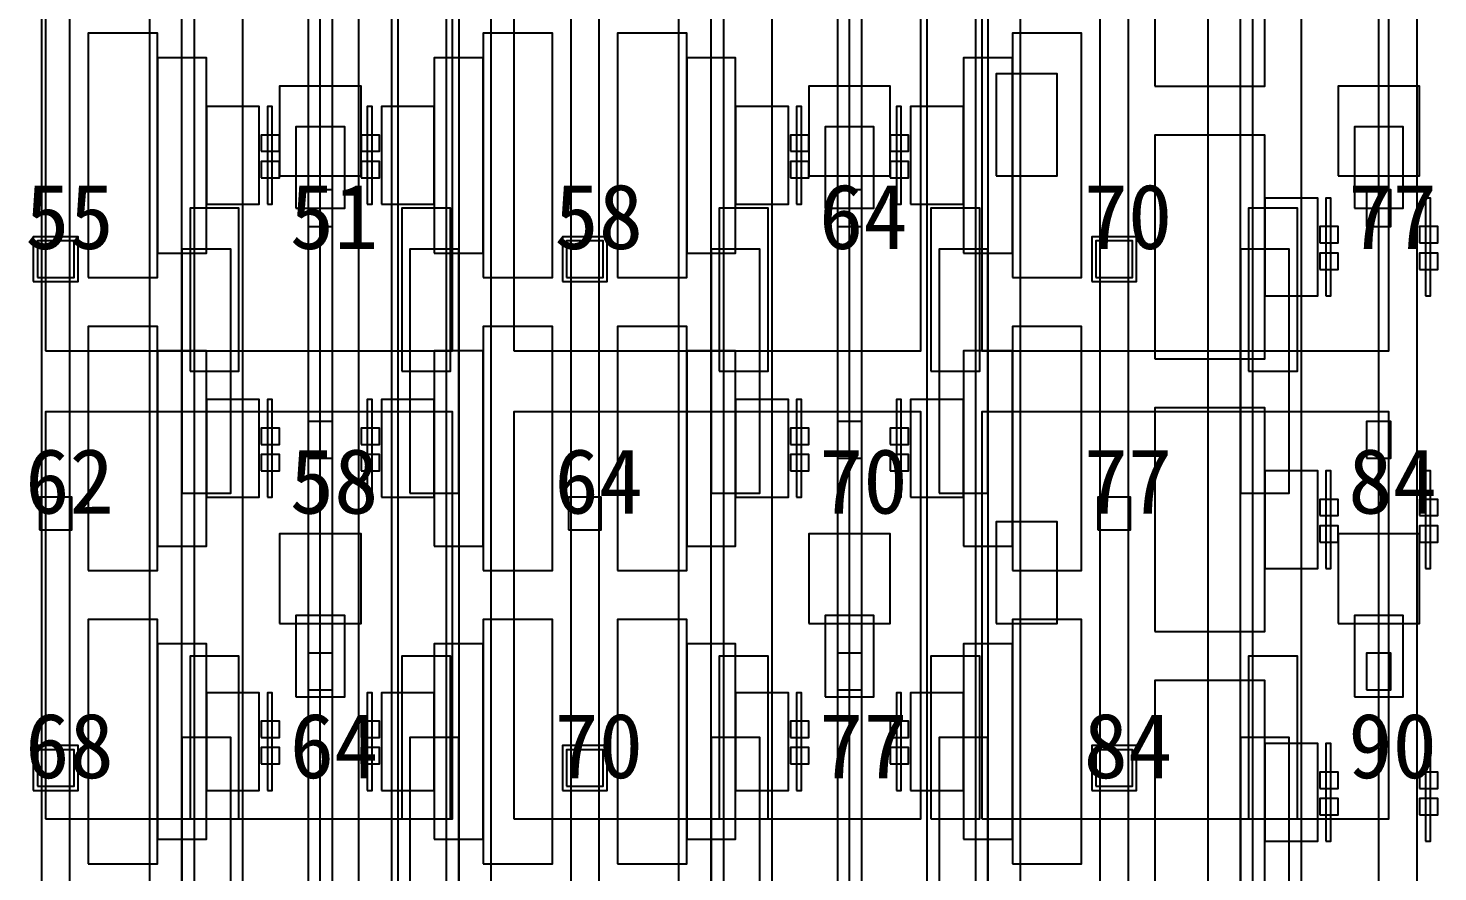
# Model space of a CAD drawing. Header units: metres. Extents: x -1640 to 1560, y -268 to 2338.
# Drawn here: x 171.07 to 205.7, y 1409.7 to 1430.42 of the extents above; entities that cross this region are included whole.
import ezdxf

# ---------------------------------------------------------------- set-up
doc = ezdxf.new("R2010")
doc.units = ezdxf.units.M
for name, color, linetype in [('1F_CHL', 4, 'Continuous'), ('1F_PUMP', 2, 'Continuous'), ('1F_SCR', 3, 'Continuous'), ('1F_STRUCT_COLUMN', 8, 'Continuous'), ('2F_CSF_LATERAL_RACK_CONCEPT', 9, 'Continuous'), ('2F_RFG', 5, 'Continuous'), ('2F_STRUCT_COLUMN', 8, 'Continuous'), ('2F_VMB', 6, 'Continuous'), ('3F_CLEANROOM_OVERHEAD_PIPE_DUCT_CONCEPT', 9, 'Continuous'), ('3F_CMP', 5, 'Continuous'), ('3F_EHS_EGRESS_DIST_M', 2, 'Continuous'), ('3F_ETCH', 2, 'Continuous'), ('3F_FOUP', 5, 'Continuous'), ('3F_OHT', 9, 'Continuous'), ('3F_OHTV', 1, 'Continuous'), ('3F_STRUCT_COLUMN', 8, 'Continuous'), ('3F_TBAR', 6, 'Continuous'), ('4F_FFU', 1, 'Continuous'), ('4F_STRUCT_PLENUM_TRUSS_CONCEPT', 9, 'Continuous'), ('5F_CHL', 4, 'Continuous'), ('5F_PUMP', 2, 'Continuous'), ('5F_SCR', 3, 'Continuous'), ('5F_STRUCT_COLUMN', 8, 'Continuous'), ('6F_CSF_LATERAL_RACK_CONCEPT', 9, 'Continuous'), ('6F_RFG', 5, 'Continuous'), ('6F_STRUCT_COLUMN', 8, 'Continuous'), ('6F_VMB', 6, 'Continuous'), ('7F_CLEANROOM_OVERHEAD_PIPE_DUCT_CONCEPT', 9, 'Continuous'), ('7F_CMP', 5, 'Continuous'), ('7F_EHS_EGRESS_DIST_M', 2, 'Continuous'), ('7F_ETCH', 2, 'Continuous'), ('7F_FOUP', 5, 'Continuous'), ('7F_OHT', 9, 'Continuous'), ('7F_OHTV', 1, 'Continuous'), ('7F_STRUCT_COLUMN', 8, 'Continuous'), ('7F_TBAR', 6, 'Continuous'), ('8F_FFU', 1, 'Continuous'), ('8F_STRUCT_PLENUM_TRUSS_CONCEPT', 9, 'Continuous'), ('EHS_TREATED_EXHAUST', 30, 'Continuous'), ('UTIL_PCW.R_CONCEPT', 1, 'Continuous'), ('UTIL_PCW.S_CONCEPT', 6, 'Continuous')]:
    doc.layers.add(name, color=color, linetype=linetype)

msp = doc.modelspace()

# ---------------------------------------------------------------- linework, layer by layer
at = {"layer": '1F_CHL'}
for points in [[(194.85, 1426.8), (196.35, 1426.8), (196.35, 1429.3), (194.85, 1429.3)], [(194.85, 1415.8), (196.35, 1415.8), (196.35, 1418.3), (194.85, 1418.3)]]:
    msp.add_lwpolyline(points, close=True, dxfattribs=at)
at = {"layer": '1F_PUMP'}
for points in [[(175.05, 1422), (176.25, 1422), (176.25, 1426), (175.05, 1426)], [(180.25, 1422), (181.45, 1422), (181.45, 1426), (180.25, 1426)], [(188.05, 1422), (189.25, 1422), (189.25, 1426), (188.05, 1426)], [(193.25, 1422), (194.45, 1422), (194.45, 1426), (193.25, 1426)], [(201.05, 1422), (202.25, 1422), (202.25, 1426), (201.05, 1426)], [(175.05, 1411), (176.25, 1411), (176.25, 1415), (175.05, 1415)], [(180.25, 1411), (181.45, 1411), (181.45, 1415), (180.25, 1415)], [(188.05, 1411), (189.25, 1411), (189.25, 1415), (188.05, 1415)], [(193.25, 1411), (194.45, 1411), (194.45, 1415), (193.25, 1415)], [(201.05, 1411), (202.25, 1411), (202.25, 1415), (201.05, 1415)]]:
    msp.add_lwpolyline(points, close=True, dxfattribs=at)
at = {"layer": '1F_SCR'}
for points in [[(177.25, 1426.8), (179.25, 1426.8), (179.25, 1429), (177.25, 1429)], [(190.25, 1426.8), (192.25, 1426.8), (192.25, 1429), (190.25, 1429)], [(203.25, 1426.8), (205.25, 1426.8), (205.25, 1429), (203.25, 1429)], [(177.25, 1415.8), (179.25, 1415.8), (179.25, 1418), (177.25, 1418)], [(190.25, 1415.8), (192.25, 1415.8), (192.25, 1418), (190.25, 1418)], [(203.25, 1415.8), (205.25, 1415.8), (205.25, 1418), (203.25, 1418)]]:
    msp.add_lwpolyline(points, close=True, dxfattribs=at)
at = {"layer": '1F_STRUCT_COLUMN'}
for points in [[(171.2, 1424.2), (172.3, 1424.2), (172.3, 1425.3), (171.2, 1425.3)], [(184.2, 1424.2), (185.3, 1424.2), (185.3, 1425.3), (184.2, 1425.3)], [(197.2, 1424.2), (198.3, 1424.2), (198.3, 1425.3), (197.2, 1425.3)], [(171.2, 1411.7), (172.3, 1411.7), (172.3, 1412.8), (171.2, 1412.8)], [(184.2, 1411.7), (185.3, 1411.7), (185.3, 1412.8), (184.2, 1412.8)], [(197.2, 1411.7), (198.3, 1411.7), (198.3, 1412.8), (197.2, 1412.8)]]:
    msp.add_lwpolyline(points, close=True, dxfattribs=at)
at = {"layer": '2F_CSF_LATERAL_RACK_CONCEPT'}
for points in [[(174.05, 1310), (174.85, 1310), (174.85, 1460), (174.05, 1460)], [(181.65, 1310), (182.45, 1310), (182.45, 1460), (181.65, 1460)], [(187.05, 1310), (187.85, 1310), (187.85, 1460), (187.05, 1460)], [(194.65, 1310), (195.45, 1310), (195.45, 1460), (194.65, 1460)], [(200.05, 1310), (200.85, 1310), (200.85, 1460), (200.05, 1460)]]:
    msp.add_lwpolyline(points, close=True, dxfattribs=at)
at = {"layer": '2F_RFG'}
for points in [[(174.85, 1419), (176.05, 1419), (176.05, 1425), (174.85, 1425)], [(180.45, 1419), (181.65, 1419), (181.65, 1425), (180.45, 1425)], [(187.85, 1419), (189.05, 1419), (189.05, 1425), (187.85, 1425)], [(193.45, 1419), (194.65, 1419), (194.65, 1425), (193.45, 1425)], [(200.85, 1419), (202.05, 1419), (202.05, 1425), (200.85, 1425)], [(174.85, 1407), (176.05, 1407), (176.05, 1413), (174.85, 1413)], [(180.45, 1407), (181.65, 1407), (181.65, 1413), (180.45, 1413)], [(187.85, 1407), (189.05, 1407), (189.05, 1413), (187.85, 1413)], [(193.45, 1407), (194.65, 1407), (194.65, 1413), (193.45, 1413)], [(200.85, 1407), (202.05, 1407), (202.05, 1413), (200.85, 1413)]]:
    msp.add_lwpolyline(points, close=True, dxfattribs=at)
at = {"layer": '2F_STRUCT_COLUMN'}
for points in [[(171.3, 1424.3), (172.2, 1424.3), (172.2, 1425.2), (171.3, 1425.2)], [(184.3, 1424.3), (185.2, 1424.3), (185.2, 1425.2), (184.3, 1425.2)], [(197.3, 1424.3), (198.2, 1424.3), (198.2, 1425.2), (197.3, 1425.2)], [(171.3, 1411.8), (172.2, 1411.8), (172.2, 1412.7), (171.3, 1412.7)], [(184.3, 1411.8), (185.2, 1411.8), (185.2, 1412.7), (184.3, 1412.7)], [(197.3, 1411.8), (198.2, 1411.8), (198.2, 1412.7), (197.3, 1412.7)]]:
    msp.add_lwpolyline(points, close=True, dxfattribs=at)
at = {"layer": '2F_VMB'}
for points in [[(177.65, 1426), (178.85, 1426), (178.85, 1428), (177.65, 1428)], [(190.65, 1426), (191.85, 1426), (191.85, 1428), (190.65, 1428)], [(203.65, 1426), (204.85, 1426), (204.85, 1428), (203.65, 1428)], [(177.65, 1414), (178.85, 1414), (178.85, 1416), (177.65, 1416)], [(190.65, 1414), (191.85, 1414), (191.85, 1416), (190.65, 1416)], [(203.65, 1414), (204.85, 1414), (204.85, 1416), (203.65, 1416)]]:
    msp.add_lwpolyline(points, close=True, dxfattribs=at)
at = {"layer": '3F_CLEANROOM_OVERHEAD_PIPE_DUCT_CONCEPT'}
for points in [[(175.15, 1309), (176.35, 1309), (176.35, 1461), (175.15, 1461)], [(180.15, 1309), (181.35, 1309), (181.35, 1461), (180.15, 1461)], [(188.15, 1309), (189.35, 1309), (189.35, 1461), (188.15, 1461)], [(193.15, 1309), (194.35, 1309), (194.35, 1461), (193.15, 1461)], [(201.15, 1309), (202.35, 1309), (202.35, 1461), (201.15, 1461)]]:
    msp.add_lwpolyline(points, close=True, dxfattribs=at)
at = {"layer": '3F_CMP'}
for points in [[(198.75, 1429), (201.45, 1429), (201.45, 1434.5), (198.75, 1434.5)], [(198.75, 1422.3), (201.45, 1422.3), (201.45, 1427.8), (198.75, 1427.8)], [(201.45, 1423.85), (202.75, 1423.85), (202.75, 1426.25), (201.45, 1426.25)], [(198.75, 1415.6), (201.45, 1415.6), (201.45, 1421.1), (198.75, 1421.1)], [(201.45, 1417.15), (202.75, 1417.15), (202.75, 1419.55), (201.45, 1419.55)], [(198.75, 1408.9), (201.45, 1408.9), (201.45, 1414.4), (198.75, 1414.4)], [(201.45, 1410.45), (202.75, 1410.45), (202.75, 1412.85), (201.45, 1412.85)]]:
    msp.add_lwpolyline(points, close=True, dxfattribs=at)
at = {"layer": '3F_ETCH'}
for points in [[(172.55, 1424.3), (174.25, 1424.3), (174.25, 1430.3), (172.55, 1430.3)], [(182.25, 1424.3), (183.95, 1424.3), (183.95, 1430.3), (182.25, 1430.3)], [(185.55, 1424.3), (187.25, 1424.3), (187.25, 1430.3), (185.55, 1430.3)], [(195.25, 1424.3), (196.95, 1424.3), (196.95, 1430.3), (195.25, 1430.3)], [(174.25, 1424.9), (175.45, 1424.9), (175.45, 1429.7), (174.25, 1429.7)], [(181.05, 1424.9), (182.25, 1424.9), (182.25, 1429.7), (181.05, 1429.7)], [(187.25, 1424.9), (188.45, 1424.9), (188.45, 1429.7), (187.25, 1429.7)], [(194.05, 1424.9), (195.25, 1424.9), (195.25, 1429.7), (194.05, 1429.7)], [(175.45, 1426.1), (176.75, 1426.1), (176.75, 1428.5), (175.45, 1428.5)], [(179.75, 1426.1), (181.05, 1426.1), (181.05, 1428.5), (179.75, 1428.5)], [(188.45, 1426.1), (189.75, 1426.1), (189.75, 1428.5), (188.45, 1428.5)], [(192.75, 1426.1), (194.05, 1426.1), (194.05, 1428.5), (192.75, 1428.5)], [(172.55, 1417.1), (174.25, 1417.1), (174.25, 1423.1), (172.55, 1423.1)], [(182.25, 1417.1), (183.95, 1417.1), (183.95, 1423.1), (182.25, 1423.1)], [(185.55, 1417.1), (187.25, 1417.1), (187.25, 1423.1), (185.55, 1423.1)], [(195.25, 1417.1), (196.95, 1417.1), (196.95, 1423.1), (195.25, 1423.1)], [(174.25, 1417.7), (175.45, 1417.7), (175.45, 1422.5), (174.25, 1422.5)], [(181.05, 1417.7), (182.25, 1417.7), (182.25, 1422.5), (181.05, 1422.5)], [(187.25, 1417.7), (188.45, 1417.7), (188.45, 1422.5), (187.25, 1422.5)], [(194.05, 1417.7), (195.25, 1417.7), (195.25, 1422.5), (194.05, 1422.5)], [(175.45, 1418.9), (176.75, 1418.9), (176.75, 1421.3), (175.45, 1421.3)], [(179.75, 1418.9), (181.05, 1418.9), (181.05, 1421.3), (179.75, 1421.3)], [(188.45, 1418.9), (189.75, 1418.9), (189.75, 1421.3), (188.45, 1421.3)], [(192.75, 1418.9), (194.05, 1418.9), (194.05, 1421.3), (192.75, 1421.3)], [(172.55, 1409.9), (174.25, 1409.9), (174.25, 1415.9), (172.55, 1415.9)], [(182.25, 1409.9), (183.95, 1409.9), (183.95, 1415.9), (182.25, 1415.9)], [(185.55, 1409.9), (187.25, 1409.9), (187.25, 1415.9), (185.55, 1415.9)], [(195.25, 1409.9), (196.95, 1409.9), (196.95, 1415.9), (195.25, 1415.9)], [(174.25, 1410.5), (175.45, 1410.5), (175.45, 1415.3), (174.25, 1415.3)], [(181.05, 1410.5), (182.25, 1410.5), (182.25, 1415.3), (181.05, 1415.3)], [(187.25, 1410.5), (188.45, 1410.5), (188.45, 1415.3), (187.25, 1415.3)], [(194.05, 1410.5), (195.25, 1410.5), (195.25, 1415.3), (194.05, 1415.3)], [(175.45, 1411.7), (176.75, 1411.7), (176.75, 1414.1), (175.45, 1414.1)], [(179.75, 1411.7), (181.05, 1411.7), (181.05, 1414.1), (179.75, 1414.1)], [(188.45, 1411.7), (189.75, 1411.7), (189.75, 1414.1), (188.45, 1414.1)], [(192.75, 1411.7), (194.05, 1411.7), (194.05, 1414.1), (192.75, 1414.1)]]:
    msp.add_lwpolyline(points, close=True, dxfattribs=at)
at = {"layer": '3F_FOUP'}
for points in [[(176.8, 1427.4), (177.25, 1427.4), (177.25, 1427.8), (176.8, 1427.8)], [(179.25, 1427.4), (179.7, 1427.4), (179.7, 1427.8), (179.25, 1427.8)], [(189.8, 1427.4), (190.25, 1427.4), (190.25, 1427.8), (189.8, 1427.8)], [(192.25, 1427.4), (192.7, 1427.4), (192.7, 1427.8), (192.25, 1427.8)], [(176.8, 1426.75), (177.25, 1426.75), (177.25, 1427.15), (176.8, 1427.15)], [(179.25, 1426.75), (179.7, 1426.75), (179.7, 1427.15), (179.25, 1427.15)], [(189.8, 1426.75), (190.25, 1426.75), (190.25, 1427.15), (189.8, 1427.15)], [(192.25, 1426.75), (192.7, 1426.75), (192.7, 1427.15), (192.25, 1427.15)], [(202.8, 1425.15), (203.25, 1425.15), (203.25, 1425.55), (202.8, 1425.55)], [(205.25, 1425.15), (205.7, 1425.15), (205.7, 1425.55), (205.25, 1425.55)], [(202.8, 1424.5), (203.25, 1424.5), (203.25, 1424.9), (202.8, 1424.9)], [(205.25, 1424.5), (205.7, 1424.5), (205.7, 1424.9), (205.25, 1424.9)], [(176.8, 1420.2), (177.25, 1420.2), (177.25, 1420.6), (176.8, 1420.6)], [(179.25, 1420.2), (179.7, 1420.2), (179.7, 1420.6), (179.25, 1420.6)], [(189.8, 1420.2), (190.25, 1420.2), (190.25, 1420.6), (189.8, 1420.6)], [(192.25, 1420.2), (192.7, 1420.2), (192.7, 1420.6), (192.25, 1420.6)], [(176.8, 1419.55), (177.25, 1419.55), (177.25, 1419.95), (176.8, 1419.95)], [(179.25, 1419.55), (179.7, 1419.55), (179.7, 1419.95), (179.25, 1419.95)], [(189.8, 1419.55), (190.25, 1419.55), (190.25, 1419.95), (189.8, 1419.95)], [(192.25, 1419.55), (192.7, 1419.55), (192.7, 1419.95), (192.25, 1419.95)], [(202.8, 1418.45), (203.25, 1418.45), (203.25, 1418.85), (202.8, 1418.85)], [(205.25, 1418.45), (205.7, 1418.45), (205.7, 1418.85), (205.25, 1418.85)], [(202.8, 1417.8), (203.25, 1417.8), (203.25, 1418.2), (202.8, 1418.2)], [(205.25, 1417.8), (205.7, 1417.8), (205.7, 1418.2), (205.25, 1418.2)], [(176.8, 1413), (177.25, 1413), (177.25, 1413.4), (176.8, 1413.4)], [(179.25, 1413), (179.7, 1413), (179.7, 1413.4), (179.25, 1413.4)], [(189.8, 1413), (190.25, 1413), (190.25, 1413.4), (189.8, 1413.4)], [(192.25, 1413), (192.7, 1413), (192.7, 1413.4), (192.25, 1413.4)], [(176.8, 1412.35), (177.25, 1412.35), (177.25, 1412.75), (176.8, 1412.75)], [(179.25, 1412.35), (179.7, 1412.35), (179.7, 1412.75), (179.25, 1412.75)], [(189.8, 1412.35), (190.25, 1412.35), (190.25, 1412.75), (189.8, 1412.75)], [(192.25, 1412.35), (192.7, 1412.35), (192.7, 1412.75), (192.25, 1412.75)], [(202.8, 1411.75), (203.25, 1411.75), (203.25, 1412.15), (202.8, 1412.15)], [(205.25, 1411.75), (205.7, 1411.75), (205.7, 1412.15), (205.25, 1412.15)], [(202.8, 1411.1), (203.25, 1411.1), (203.25, 1411.5), (202.8, 1411.5)], [(205.25, 1411.1), (205.7, 1411.1), (205.7, 1411.5), (205.25, 1411.5)]]:
    msp.add_lwpolyline(points, close=True, dxfattribs=at)
at = {"layer": '3F_OHT'}
for p, q in [((178.25, 1389), (178.25, 1461)), ((191.25, 1389), (191.25, 1461)), ((204.25, 1389), (204.25, 1461))]:
    msp.add_line(p, q, dxfattribs=at)
at = {"layer": '3F_OHTV'}
for points in [[(177.95, 1425.55), (178.55, 1425.55), (178.55, 1426.45), (177.95, 1426.45)], [(190.95, 1425.55), (191.55, 1425.55), (191.55, 1426.45), (190.95, 1426.45)], [(203.95, 1425.55), (204.55, 1425.55), (204.55, 1426.45), (203.95, 1426.45)], [(177.95, 1419.86), (178.55, 1419.86), (178.55, 1420.76), (177.95, 1420.76)], [(190.95, 1419.86), (191.55, 1419.86), (191.55, 1420.76), (190.95, 1420.76)], [(203.95, 1419.86), (204.55, 1419.86), (204.55, 1420.76), (203.95, 1420.76)], [(177.95, 1414.17), (178.55, 1414.17), (178.55, 1415.07), (177.95, 1415.07)], [(190.95, 1414.17), (191.55, 1414.17), (191.55, 1415.07), (190.95, 1415.07)], [(203.95, 1414.17), (204.55, 1414.17), (204.55, 1415.07), (203.95, 1415.07)]]:
    msp.add_lwpolyline(points, close=True, dxfattribs=at)
at = {"layer": '3F_STRUCT_COLUMN'}
for points in [[(171.35, 1418.1), (172.15, 1418.1), (172.15, 1418.9), (171.35, 1418.9)], [(184.35, 1418.1), (185.15, 1418.1), (185.15, 1418.9), (184.35, 1418.9)], [(197.35, 1418.1), (198.15, 1418.1), (198.15, 1418.9), (197.35, 1418.9)]]:
    msp.add_lwpolyline(points, close=True, dxfattribs=at)
at = {"layer": '3F_TBAR'}
for points in [[(176.95, 1426.1), (177.07, 1426.1), (177.07, 1428.5), (176.95, 1428.5)], [(179.4, 1426.1), (179.52, 1426.1), (179.52, 1428.5), (179.4, 1428.5)], [(189.95, 1426.1), (190.07, 1426.1), (190.07, 1428.5), (189.95, 1428.5)], [(192.4, 1426.1), (192.52, 1426.1), (192.52, 1428.5), (192.4, 1428.5)], [(202.95, 1423.85), (203.07, 1423.85), (203.07, 1426.25), (202.95, 1426.25)], [(205.4, 1423.85), (205.52, 1423.85), (205.52, 1426.25), (205.4, 1426.25)], [(176.95, 1418.9), (177.07, 1418.9), (177.07, 1421.3), (176.95, 1421.3)], [(179.4, 1418.9), (179.52, 1418.9), (179.52, 1421.3), (179.4, 1421.3)], [(189.95, 1418.9), (190.07, 1418.9), (190.07, 1421.3), (189.95, 1421.3)], [(192.4, 1418.9), (192.52, 1418.9), (192.52, 1421.3), (192.4, 1421.3)], [(202.95, 1417.15), (203.07, 1417.15), (203.07, 1419.55), (202.95, 1419.55)], [(205.4, 1417.15), (205.52, 1417.15), (205.52, 1419.55), (205.4, 1419.55)], [(176.95, 1411.7), (177.07, 1411.7), (177.07, 1414.1), (176.95, 1414.1)], [(179.4, 1411.7), (179.52, 1411.7), (179.52, 1414.1), (179.4, 1414.1)], [(189.95, 1411.7), (190.07, 1411.7), (190.07, 1414.1), (189.95, 1414.1)], [(192.4, 1411.7), (192.52, 1411.7), (192.52, 1414.1), (192.4, 1414.1)], [(202.95, 1410.45), (203.07, 1410.45), (203.07, 1412.85), (202.95, 1412.85)], [(205.4, 1410.45), (205.52, 1410.45), (205.52, 1412.85), (205.4, 1412.85)]]:
    msp.add_lwpolyline(points, close=True, dxfattribs=at)
at = {"layer": '4F_FFU'}
for points in [[(171.5, 1422.5), (181.5, 1422.5), (181.5, 1432.5), (171.5, 1432.5)], [(183, 1422.5), (193, 1422.5), (193, 1432.5), (183, 1432.5)], [(194.5, 1422.5), (204.5, 1422.5), (204.5, 1432.5), (194.5, 1432.5)], [(171.5, 1411), (181.5, 1411), (181.5, 1421), (171.5, 1421)], [(183, 1411), (193, 1411), (193, 1421), (183, 1421)], [(194.5, 1411), (204.5, 1411), (204.5, 1421), (194.5, 1421)]]:
    msp.add_lwpolyline(points, close=True, dxfattribs=at)
at = {"layer": '4F_STRUCT_PLENUM_TRUSS_CONCEPT'}
for points in [[(171.4, 1306), (172.1, 1306), (172.1, 1464), (171.4, 1464)], [(184.4, 1306), (185.1, 1306), (185.1, 1464), (184.4, 1464)], [(197.4, 1306), (198.1, 1306), (198.1, 1464), (197.4, 1464)]]:
    msp.add_lwpolyline(points, close=True, dxfattribs=at)
at = {"layer": '5F_CHL'}
for points in [[(194.85, 1426.8), (196.35, 1426.8), (196.35, 1429.3), (194.85, 1429.3)], [(194.85, 1415.8), (196.35, 1415.8), (196.35, 1418.3), (194.85, 1418.3)]]:
    msp.add_lwpolyline(points, close=True, dxfattribs=at)
at = {"layer": '5F_PUMP'}
for points in [[(175.05, 1422), (176.25, 1422), (176.25, 1426), (175.05, 1426)], [(180.25, 1422), (181.45, 1422), (181.45, 1426), (180.25, 1426)], [(188.05, 1422), (189.25, 1422), (189.25, 1426), (188.05, 1426)], [(193.25, 1422), (194.45, 1422), (194.45, 1426), (193.25, 1426)], [(201.05, 1422), (202.25, 1422), (202.25, 1426), (201.05, 1426)], [(175.05, 1411), (176.25, 1411), (176.25, 1415), (175.05, 1415)], [(180.25, 1411), (181.45, 1411), (181.45, 1415), (180.25, 1415)], [(188.05, 1411), (189.25, 1411), (189.25, 1415), (188.05, 1415)], [(193.25, 1411), (194.45, 1411), (194.45, 1415), (193.25, 1415)], [(201.05, 1411), (202.25, 1411), (202.25, 1415), (201.05, 1415)]]:
    msp.add_lwpolyline(points, close=True, dxfattribs=at)
at = {"layer": '5F_SCR'}
for points in [[(177.25, 1426.8), (179.25, 1426.8), (179.25, 1429), (177.25, 1429)], [(190.25, 1426.8), (192.25, 1426.8), (192.25, 1429), (190.25, 1429)], [(203.25, 1426.8), (205.25, 1426.8), (205.25, 1429), (203.25, 1429)], [(177.25, 1415.8), (179.25, 1415.8), (179.25, 1418), (177.25, 1418)], [(190.25, 1415.8), (192.25, 1415.8), (192.25, 1418), (190.25, 1418)], [(203.25, 1415.8), (205.25, 1415.8), (205.25, 1418), (203.25, 1418)]]:
    msp.add_lwpolyline(points, close=True, dxfattribs=at)
at = {"layer": '5F_STRUCT_COLUMN'}
for points in [[(171.2, 1424.2), (172.3, 1424.2), (172.3, 1425.3), (171.2, 1425.3)], [(184.2, 1424.2), (185.3, 1424.2), (185.3, 1425.3), (184.2, 1425.3)], [(197.2, 1424.2), (198.3, 1424.2), (198.3, 1425.3), (197.2, 1425.3)], [(171.2, 1411.7), (172.3, 1411.7), (172.3, 1412.8), (171.2, 1412.8)], [(184.2, 1411.7), (185.3, 1411.7), (185.3, 1412.8), (184.2, 1412.8)], [(197.2, 1411.7), (198.3, 1411.7), (198.3, 1412.8), (197.2, 1412.8)]]:
    msp.add_lwpolyline(points, close=True, dxfattribs=at)
at = {"layer": '6F_CSF_LATERAL_RACK_CONCEPT'}
for points in [[(174.05, 1310), (174.85, 1310), (174.85, 1460), (174.05, 1460)], [(181.65, 1310), (182.45, 1310), (182.45, 1460), (181.65, 1460)], [(187.05, 1310), (187.85, 1310), (187.85, 1460), (187.05, 1460)], [(194.65, 1310), (195.45, 1310), (195.45, 1460), (194.65, 1460)], [(200.05, 1310), (200.85, 1310), (200.85, 1460), (200.05, 1460)]]:
    msp.add_lwpolyline(points, close=True, dxfattribs=at)
at = {"layer": '6F_RFG'}
for points in [[(174.85, 1419), (176.05, 1419), (176.05, 1425), (174.85, 1425)], [(180.45, 1419), (181.65, 1419), (181.65, 1425), (180.45, 1425)], [(187.85, 1419), (189.05, 1419), (189.05, 1425), (187.85, 1425)], [(193.45, 1419), (194.65, 1419), (194.65, 1425), (193.45, 1425)], [(200.85, 1419), (202.05, 1419), (202.05, 1425), (200.85, 1425)], [(174.85, 1407), (176.05, 1407), (176.05, 1413), (174.85, 1413)], [(180.45, 1407), (181.65, 1407), (181.65, 1413), (180.45, 1413)], [(187.85, 1407), (189.05, 1407), (189.05, 1413), (187.85, 1413)], [(193.45, 1407), (194.65, 1407), (194.65, 1413), (193.45, 1413)], [(200.85, 1407), (202.05, 1407), (202.05, 1413), (200.85, 1413)]]:
    msp.add_lwpolyline(points, close=True, dxfattribs=at)
at = {"layer": '6F_STRUCT_COLUMN'}
for points in [[(171.3, 1424.3), (172.2, 1424.3), (172.2, 1425.2), (171.3, 1425.2)], [(184.3, 1424.3), (185.2, 1424.3), (185.2, 1425.2), (184.3, 1425.2)], [(197.3, 1424.3), (198.2, 1424.3), (198.2, 1425.2), (197.3, 1425.2)], [(171.3, 1411.8), (172.2, 1411.8), (172.2, 1412.7), (171.3, 1412.7)], [(184.3, 1411.8), (185.2, 1411.8), (185.2, 1412.7), (184.3, 1412.7)], [(197.3, 1411.8), (198.2, 1411.8), (198.2, 1412.7), (197.3, 1412.7)]]:
    msp.add_lwpolyline(points, close=True, dxfattribs=at)
at = {"layer": '6F_VMB'}
for points in [[(177.65, 1426), (178.85, 1426), (178.85, 1428), (177.65, 1428)], [(190.65, 1426), (191.85, 1426), (191.85, 1428), (190.65, 1428)], [(203.65, 1426), (204.85, 1426), (204.85, 1428), (203.65, 1428)], [(177.65, 1414), (178.85, 1414), (178.85, 1416), (177.65, 1416)], [(190.65, 1414), (191.85, 1414), (191.85, 1416), (190.65, 1416)], [(203.65, 1414), (204.85, 1414), (204.85, 1416), (203.65, 1416)]]:
    msp.add_lwpolyline(points, close=True, dxfattribs=at)
at = {"layer": '7F_CLEANROOM_OVERHEAD_PIPE_DUCT_CONCEPT'}
for points in [[(175.15, 1309), (176.35, 1309), (176.35, 1461), (175.15, 1461)], [(180.15, 1309), (181.35, 1309), (181.35, 1461), (180.15, 1461)], [(188.15, 1309), (189.35, 1309), (189.35, 1461), (188.15, 1461)], [(193.15, 1309), (194.35, 1309), (194.35, 1461), (193.15, 1461)], [(201.15, 1309), (202.35, 1309), (202.35, 1461), (201.15, 1461)]]:
    msp.add_lwpolyline(points, close=True, dxfattribs=at)
at = {"layer": '7F_CMP'}
for points in [[(198.75, 1429), (201.45, 1429), (201.45, 1434.5), (198.75, 1434.5)], [(198.75, 1422.3), (201.45, 1422.3), (201.45, 1427.8), (198.75, 1427.8)], [(201.45, 1423.85), (202.75, 1423.85), (202.75, 1426.25), (201.45, 1426.25)], [(198.75, 1415.6), (201.45, 1415.6), (201.45, 1421.1), (198.75, 1421.1)], [(201.45, 1417.15), (202.75, 1417.15), (202.75, 1419.55), (201.45, 1419.55)], [(198.75, 1408.9), (201.45, 1408.9), (201.45, 1414.4), (198.75, 1414.4)], [(201.45, 1410.45), (202.75, 1410.45), (202.75, 1412.85), (201.45, 1412.85)]]:
    msp.add_lwpolyline(points, close=True, dxfattribs=at)
at = {"layer": '7F_ETCH'}
for points in [[(172.55, 1424.3), (174.25, 1424.3), (174.25, 1430.3), (172.55, 1430.3)], [(182.25, 1424.3), (183.95, 1424.3), (183.95, 1430.3), (182.25, 1430.3)], [(185.55, 1424.3), (187.25, 1424.3), (187.25, 1430.3), (185.55, 1430.3)], [(195.25, 1424.3), (196.95, 1424.3), (196.95, 1430.3), (195.25, 1430.3)], [(174.25, 1424.9), (175.45, 1424.9), (175.45, 1429.7), (174.25, 1429.7)], [(181.05, 1424.9), (182.25, 1424.9), (182.25, 1429.7), (181.05, 1429.7)], [(187.25, 1424.9), (188.45, 1424.9), (188.45, 1429.7), (187.25, 1429.7)], [(194.05, 1424.9), (195.25, 1424.9), (195.25, 1429.7), (194.05, 1429.7)], [(175.45, 1426.1), (176.75, 1426.1), (176.75, 1428.5), (175.45, 1428.5)], [(179.75, 1426.1), (181.05, 1426.1), (181.05, 1428.5), (179.75, 1428.5)], [(188.45, 1426.1), (189.75, 1426.1), (189.75, 1428.5), (188.45, 1428.5)], [(192.75, 1426.1), (194.05, 1426.1), (194.05, 1428.5), (192.75, 1428.5)], [(172.55, 1417.1), (174.25, 1417.1), (174.25, 1423.1), (172.55, 1423.1)], [(182.25, 1417.1), (183.95, 1417.1), (183.95, 1423.1), (182.25, 1423.1)], [(185.55, 1417.1), (187.25, 1417.1), (187.25, 1423.1), (185.55, 1423.1)], [(195.25, 1417.1), (196.95, 1417.1), (196.95, 1423.1), (195.25, 1423.1)], [(174.25, 1417.7), (175.45, 1417.7), (175.45, 1422.5), (174.25, 1422.5)], [(181.05, 1417.7), (182.25, 1417.7), (182.25, 1422.5), (181.05, 1422.5)], [(187.25, 1417.7), (188.45, 1417.7), (188.45, 1422.5), (187.25, 1422.5)], [(194.05, 1417.7), (195.25, 1417.7), (195.25, 1422.5), (194.05, 1422.5)], [(175.45, 1418.9), (176.75, 1418.9), (176.75, 1421.3), (175.45, 1421.3)], [(179.75, 1418.9), (181.05, 1418.9), (181.05, 1421.3), (179.75, 1421.3)], [(188.45, 1418.9), (189.75, 1418.9), (189.75, 1421.3), (188.45, 1421.3)], [(192.75, 1418.9), (194.05, 1418.9), (194.05, 1421.3), (192.75, 1421.3)], [(172.55, 1409.9), (174.25, 1409.9), (174.25, 1415.9), (172.55, 1415.9)], [(182.25, 1409.9), (183.95, 1409.9), (183.95, 1415.9), (182.25, 1415.9)], [(185.55, 1409.9), (187.25, 1409.9), (187.25, 1415.9), (185.55, 1415.9)], [(195.25, 1409.9), (196.95, 1409.9), (196.95, 1415.9), (195.25, 1415.9)], [(174.25, 1410.5), (175.45, 1410.5), (175.45, 1415.3), (174.25, 1415.3)], [(181.05, 1410.5), (182.25, 1410.5), (182.25, 1415.3), (181.05, 1415.3)], [(187.25, 1410.5), (188.45, 1410.5), (188.45, 1415.3), (187.25, 1415.3)], [(194.05, 1410.5), (195.25, 1410.5), (195.25, 1415.3), (194.05, 1415.3)], [(175.45, 1411.7), (176.75, 1411.7), (176.75, 1414.1), (175.45, 1414.1)], [(179.75, 1411.7), (181.05, 1411.7), (181.05, 1414.1), (179.75, 1414.1)], [(188.45, 1411.7), (189.75, 1411.7), (189.75, 1414.1), (188.45, 1414.1)], [(192.75, 1411.7), (194.05, 1411.7), (194.05, 1414.1), (192.75, 1414.1)]]:
    msp.add_lwpolyline(points, close=True, dxfattribs=at)
at = {"layer": '7F_FOUP'}
for points in [[(176.8, 1427.4), (177.25, 1427.4), (177.25, 1427.8), (176.8, 1427.8)], [(179.25, 1427.4), (179.7, 1427.4), (179.7, 1427.8), (179.25, 1427.8)], [(189.8, 1427.4), (190.25, 1427.4), (190.25, 1427.8), (189.8, 1427.8)], [(192.25, 1427.4), (192.7, 1427.4), (192.7, 1427.8), (192.25, 1427.8)], [(176.8, 1426.75), (177.25, 1426.75), (177.25, 1427.15), (176.8, 1427.15)], [(179.25, 1426.75), (179.7, 1426.75), (179.7, 1427.15), (179.25, 1427.15)], [(189.8, 1426.75), (190.25, 1426.75), (190.25, 1427.15), (189.8, 1427.15)], [(192.25, 1426.75), (192.7, 1426.75), (192.7, 1427.15), (192.25, 1427.15)], [(202.8, 1425.15), (203.25, 1425.15), (203.25, 1425.55), (202.8, 1425.55)], [(205.25, 1425.15), (205.7, 1425.15), (205.7, 1425.55), (205.25, 1425.55)], [(202.8, 1424.5), (203.25, 1424.5), (203.25, 1424.9), (202.8, 1424.9)], [(205.25, 1424.5), (205.7, 1424.5), (205.7, 1424.9), (205.25, 1424.9)], [(176.8, 1420.2), (177.25, 1420.2), (177.25, 1420.6), (176.8, 1420.6)], [(179.25, 1420.2), (179.7, 1420.2), (179.7, 1420.6), (179.25, 1420.6)], [(189.8, 1420.2), (190.25, 1420.2), (190.25, 1420.6), (189.8, 1420.6)], [(192.25, 1420.2), (192.7, 1420.2), (192.7, 1420.6), (192.25, 1420.6)], [(176.8, 1419.55), (177.25, 1419.55), (177.25, 1419.95), (176.8, 1419.95)], [(179.25, 1419.55), (179.7, 1419.55), (179.7, 1419.95), (179.25, 1419.95)], [(189.8, 1419.55), (190.25, 1419.55), (190.25, 1419.95), (189.8, 1419.95)], [(192.25, 1419.55), (192.7, 1419.55), (192.7, 1419.95), (192.25, 1419.95)], [(202.8, 1418.45), (203.25, 1418.45), (203.25, 1418.85), (202.8, 1418.85)], [(205.25, 1418.45), (205.7, 1418.45), (205.7, 1418.85), (205.25, 1418.85)], [(202.8, 1417.8), (203.25, 1417.8), (203.25, 1418.2), (202.8, 1418.2)], [(205.25, 1417.8), (205.7, 1417.8), (205.7, 1418.2), (205.25, 1418.2)], [(176.8, 1413), (177.25, 1413), (177.25, 1413.4), (176.8, 1413.4)], [(179.25, 1413), (179.7, 1413), (179.7, 1413.4), (179.25, 1413.4)], [(189.8, 1413), (190.25, 1413), (190.25, 1413.4), (189.8, 1413.4)], [(192.25, 1413), (192.7, 1413), (192.7, 1413.4), (192.25, 1413.4)], [(176.8, 1412.35), (177.25, 1412.35), (177.25, 1412.75), (176.8, 1412.75)], [(179.25, 1412.35), (179.7, 1412.35), (179.7, 1412.75), (179.25, 1412.75)], [(189.8, 1412.35), (190.25, 1412.35), (190.25, 1412.75), (189.8, 1412.75)], [(192.25, 1412.35), (192.7, 1412.35), (192.7, 1412.75), (192.25, 1412.75)], [(202.8, 1411.75), (203.25, 1411.75), (203.25, 1412.15), (202.8, 1412.15)], [(205.25, 1411.75), (205.7, 1411.75), (205.7, 1412.15), (205.25, 1412.15)], [(202.8, 1411.1), (203.25, 1411.1), (203.25, 1411.5), (202.8, 1411.5)], [(205.25, 1411.1), (205.7, 1411.1), (205.7, 1411.5), (205.25, 1411.5)]]:
    msp.add_lwpolyline(points, close=True, dxfattribs=at)
at = {"layer": '7F_OHT'}
for p, q in [((178.25, 1389), (178.25, 1461)), ((191.25, 1389), (191.25, 1461)), ((204.25, 1389), (204.25, 1461))]:
    msp.add_line(p, q, dxfattribs=at)
at = {"layer": '7F_OHTV'}
for points in [[(177.95, 1425.55), (178.55, 1425.55), (178.55, 1426.45), (177.95, 1426.45)], [(190.95, 1425.55), (191.55, 1425.55), (191.55, 1426.45), (190.95, 1426.45)], [(203.95, 1425.55), (204.55, 1425.55), (204.55, 1426.45), (203.95, 1426.45)], [(177.95, 1419.86), (178.55, 1419.86), (178.55, 1420.76), (177.95, 1420.76)], [(190.95, 1419.86), (191.55, 1419.86), (191.55, 1420.76), (190.95, 1420.76)], [(203.95, 1419.86), (204.55, 1419.86), (204.55, 1420.76), (203.95, 1420.76)], [(177.95, 1414.17), (178.55, 1414.17), (178.55, 1415.07), (177.95, 1415.07)], [(190.95, 1414.17), (191.55, 1414.17), (191.55, 1415.07), (190.95, 1415.07)], [(203.95, 1414.17), (204.55, 1414.17), (204.55, 1415.07), (203.95, 1415.07)]]:
    msp.add_lwpolyline(points, close=True, dxfattribs=at)
at = {"layer": '7F_STRUCT_COLUMN'}
for points in [[(171.35, 1418.1), (172.15, 1418.1), (172.15, 1418.9), (171.35, 1418.9)], [(184.35, 1418.1), (185.15, 1418.1), (185.15, 1418.9), (184.35, 1418.9)], [(197.35, 1418.1), (198.15, 1418.1), (198.15, 1418.9), (197.35, 1418.9)]]:
    msp.add_lwpolyline(points, close=True, dxfattribs=at)
at = {"layer": '7F_TBAR'}
for points in [[(176.95, 1426.1), (177.07, 1426.1), (177.07, 1428.5), (176.95, 1428.5)], [(179.4, 1426.1), (179.52, 1426.1), (179.52, 1428.5), (179.4, 1428.5)], [(189.95, 1426.1), (190.07, 1426.1), (190.07, 1428.5), (189.95, 1428.5)], [(192.4, 1426.1), (192.52, 1426.1), (192.52, 1428.5), (192.4, 1428.5)], [(202.95, 1423.85), (203.07, 1423.85), (203.07, 1426.25), (202.95, 1426.25)], [(205.4, 1423.85), (205.52, 1423.85), (205.52, 1426.25), (205.4, 1426.25)], [(176.95, 1418.9), (177.07, 1418.9), (177.07, 1421.3), (176.95, 1421.3)], [(179.4, 1418.9), (179.52, 1418.9), (179.52, 1421.3), (179.4, 1421.3)], [(189.95, 1418.9), (190.07, 1418.9), (190.07, 1421.3), (189.95, 1421.3)], [(192.4, 1418.9), (192.52, 1418.9), (192.52, 1421.3), (192.4, 1421.3)], [(202.95, 1417.15), (203.07, 1417.15), (203.07, 1419.55), (202.95, 1419.55)], [(205.4, 1417.15), (205.52, 1417.15), (205.52, 1419.55), (205.4, 1419.55)], [(176.95, 1411.7), (177.07, 1411.7), (177.07, 1414.1), (176.95, 1414.1)], [(179.4, 1411.7), (179.52, 1411.7), (179.52, 1414.1), (179.4, 1414.1)], [(189.95, 1411.7), (190.07, 1411.7), (190.07, 1414.1), (189.95, 1414.1)], [(192.4, 1411.7), (192.52, 1411.7), (192.52, 1414.1), (192.4, 1414.1)], [(202.95, 1410.45), (203.07, 1410.45), (203.07, 1412.85), (202.95, 1412.85)], [(205.4, 1410.45), (205.52, 1410.45), (205.52, 1412.85), (205.4, 1412.85)]]:
    msp.add_lwpolyline(points, close=True, dxfattribs=at)
at = {"layer": '8F_FFU'}
for points in [[(171.5, 1422.5), (181.5, 1422.5), (181.5, 1432.5), (171.5, 1432.5)], [(183, 1422.5), (193, 1422.5), (193, 1432.5), (183, 1432.5)], [(194.5, 1422.5), (204.5, 1422.5), (204.5, 1432.5), (194.5, 1432.5)], [(171.5, 1411), (181.5, 1411), (181.5, 1421), (171.5, 1421)], [(183, 1411), (193, 1411), (193, 1421), (183, 1421)], [(194.5, 1411), (204.5, 1411), (204.5, 1421), (194.5, 1421)]]:
    msp.add_lwpolyline(points, close=True, dxfattribs=at)
at = {"layer": '8F_STRUCT_PLENUM_TRUSS_CONCEPT'}
for points in [[(171.4, 1306), (172.1, 1306), (172.1, 1464), (171.4, 1464)], [(184.4, 1306), (185.1, 1306), (185.1, 1464), (184.4, 1464)], [(197.4, 1306), (198.1, 1306), (198.1, 1464), (197.4, 1464)]]:
    msp.add_lwpolyline(points, close=True, dxfattribs=at)
at = {"layer": 'EHS_TREATED_EXHAUST'}
for points in [[(177.95, 1310), (178.55, 1310), (178.55, 1472), (177.95, 1472)], [(177.95, 1310), (178.55, 1310), (178.55, 1472), (177.95, 1472)], [(190.95, 1310), (191.55, 1310), (191.55, 1472), (190.95, 1472)], [(190.95, 1310), (191.55, 1310), (191.55, 1472), (190.95, 1472)]]:
    msp.add_lwpolyline(points, close=True, dxfattribs=at)
at = {"layer": 'UTIL_PCW.R_CONCEPT'}
msp.add_line((180.005, 1311.78), (180.005, 1458.23), dxfattribs=at)
msp.add_line((180.005, 1311.78), (180.005, 1458.23), dxfattribs=at)
at = {"layer": 'UTIL_PCW.S_CONCEPT'}
for p, q in [((179.195, 1311.78), (179.195, 1458.23)), ((179.195, 1311.78), (179.195, 1458.23)), ((205.195, 1311.78), (205.195, 1458.23)), ((205.195, 1311.78), (205.195, 1458.23))]:
    msp.add_line(p, q, dxfattribs=at)

# ---------------------------------------------------------------- texts
at = {"layer": '3F_EHS_EGRESS_DIST_M'}
for s, p in [('55', (171, 1425)), ('51', (177.5, 1425)), ('58', (184, 1425)), ('64', (190.5, 1425)), ('70', (197, 1425)), ('77', (203.5, 1425)), ('62', (171, 1418.5)), ('58', (177.5, 1418.5)), ('64', (184, 1418.5)), ('70', (190.5, 1418.5)), ('77', (197, 1418.5)), ('84', (203.5, 1418.5)), ('68', (171, 1412)), ('64', (177.5, 1412)), ('70', (184, 1412)), ('77', (190.5, 1412)), ('84', (197, 1412)), ('90', (203.5, 1412))]:
    msp.add_text(s, height=1.6, dxfattribs=at).set_placement(p)
at = {"layer": '7F_EHS_EGRESS_DIST_M'}
for s, p in [('55', (171, 1425)), ('51', (177.5, 1425)), ('58', (184, 1425)), ('64', (190.5, 1425)), ('70', (197, 1425)), ('77', (203.5, 1425)), ('62', (171, 1418.5)), ('58', (177.5, 1418.5)), ('64', (184, 1418.5)), ('70', (190.5, 1418.5)), ('77', (197, 1418.5)), ('84', (203.5, 1418.5)), ('68', (171, 1412)), ('64', (177.5, 1412)), ('70', (184, 1412)), ('77', (190.5, 1412)), ('84', (197, 1412)), ('90', (203.5, 1412))]:
    msp.add_text(s, height=1.6, dxfattribs=at).set_placement(p)

doc.saveas('drawing.dxf')
